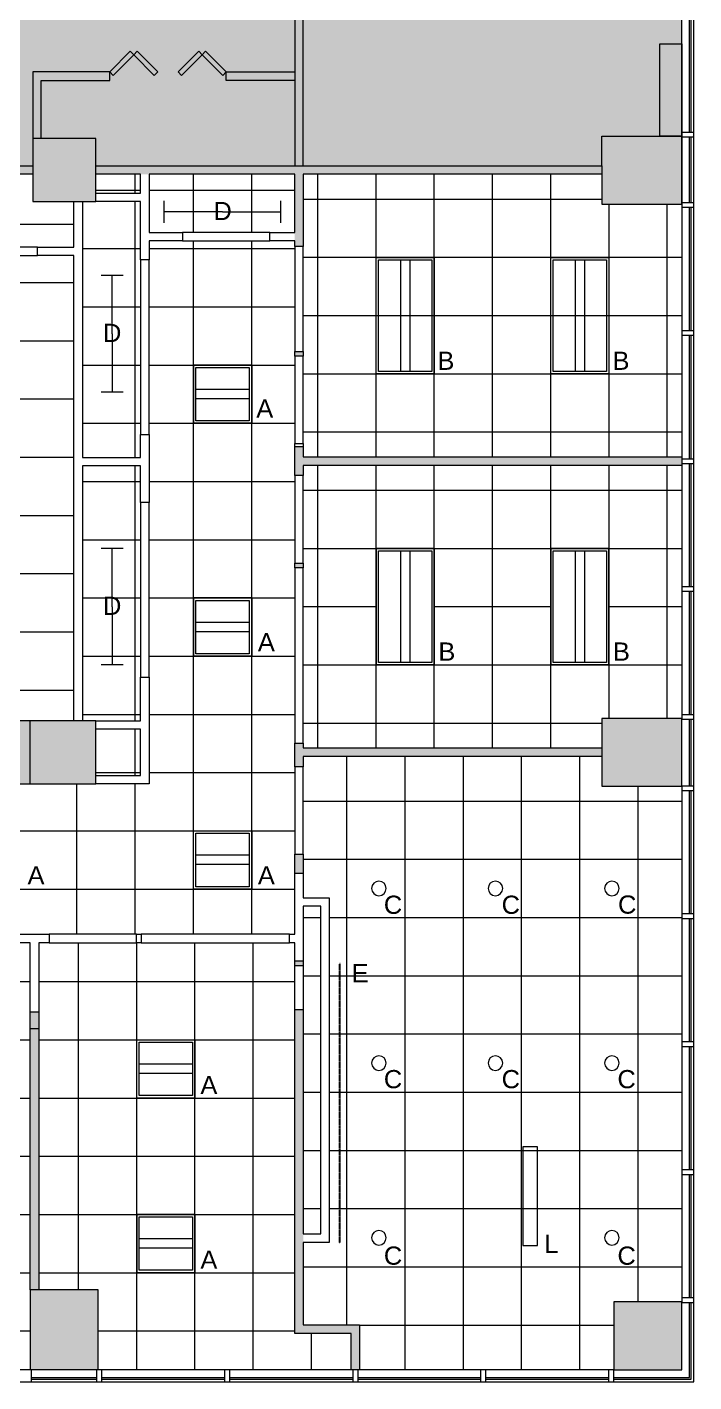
# Model space of a CAD drawing. Header units: inches. Extents: x -1086 to 2773, y -541 to 533.
# Drawn here: x 838 to 1113, y -541 to 17 of the extents above; entities that cross this region are included whole.
import ezdxf

# ---------------------------------------------------------------- set-up
doc = ezdxf.new("R2010")
doc.units = ezdxf.units.IN
doc.header["$MEASUREMENT"] = 0
doc.linetypes.add('Dash', pattern=[0.25, 0.125, -0.125])
for name, color, linetype, lineweight in [('A-CLNG', 13, 'Continuous', 9), ('A-CLNG-PATT', 13, 'Continuous', 9), ('A-DETL-GENF', 92, 'Continuous', 9), ('A-DETL-MBND', 5, 'Continuous', 9), ('A-GLAZ-EXST', 7, 'Continuous', 9), ('A-WALL-PATT', 111, 'Continuous', 13), ('Bb-col', 7, 'Continuous', 9), ('Bb-cor', 7, 'Continuous', 9), ('BB-Wall', 7, 'Continuous', 9), ('CAD background - for revit_dwg _2_', 8, 'Continuous', 9), ('E-LITE-EQPM', 33, 'Continuous', 9), ('E-LITE-EQPM-HDLN', 30, 'Continuous', 9), ('E-LITE-EQPM-IDEN', 33, 'Continuous', 9), ('G-ANNO-TEXT', 231, 'Continuous', 9), ('I-WALL', 2, 'Continuous', 13), ('Mullion', 7, 'Continuous', 9)]:
    doc.layers.add(name, color=color, linetype=linetype, lineweight=lineweight)
doc.styles.add('Arial', font='arial.ttf', dxfattribs={"height": 7.5})

# ---------------------------------------------------------------- blocks, each defined once
blk = doc.blocks.new('CAD background - for revit_dwg _2_-1679633-Reflected Ceiling Plan')
at = {"lineweight": 9}
h = blk.add_hatch(color=256, dxfattribs=at)
h.paths.add_polyline_path([(1945.84, 5), (1953.5, 5), (1953.5, 38), (1925.5, 38), (1925.5, 5), (1929, 5)], flags=0)
h.paths.add_polyline_path([(1709.63, 5), (1713.13, 5), (1713.13, 38), (1685.5, 38), (1685.5, 5), (1709.56, 5)], flags=0)
h.paths.add_polyline_path([(245.5, 5), (273.5, 5), (273.5, 38), (245.5, 38)], flags=0)
h.paths.add_polyline_path([(485.5, 5), (513.5, 5), (513.5, 38), (485.5, 38)], flags=0)
h.paths.add_polyline_path([(1469.75, 5), (1473.25, 5), (1473.25, 38), (1445.5, 38), (1445.5, 5), (1469.56, 5)], flags=0)
h.paths.add_polyline_path([(2166, 5), (2194, 5), (2194, 33), (2166, 33), (2166, 23.5)], flags=0)
h.paths.add_polyline_path([(725.5, 5), (753.5, 5), (753.5, 38), (725.5, 38)], flags=0)
h.paths.add_polyline_path([(1233.5, 5), (1233.5, 38), (1205.5, 38), (1205.5, 5), (1230, 5)], flags=0)
h.paths.add_polyline_path([(965.5, 5), (993.5, 5), (993.5, 38), (965.5, 38), (965.5, 31.17)], flags=0)
h.paths.add_polyline_path([(751.5, 245), (751.5, 250), (755, 250), (755, 275.5), (726.5, 275.5), (726.5, 245)], flags=0)
h.paths.add_polyline_path([(38, 245.5), (38, 273.5), (5, 273.5), (5, 245.5)], flags=0)
h.paths.add_polyline_path([(2161, 245.5), (2194, 245.5), (2194, 273.5), (2161, 273.5), (2161, 257.78)], flags=0)
h.paths.add_polyline_path([(1945.84, 246.5), (1952.5, 246.5), (1952.5, 272.5), (1891.5, 272.5), (1891.5, 246.5), (1920.75, 246.5)], flags=0)
h.paths.add_polyline_path([(1469, 246.5), (1472.5, 246.5), (1472.5, 272.5), (1446.5, 272.5), (1446.5, 246.5), (1448.25, 246.5)], flags=0)
h.paths.add_polyline_path([(1712.5, 246.5), (1712.5, 272.5), (1686.5, 272.5), (1686.5, 246.5), (1704.75, 246.5)], flags=0)
h.paths.add_polyline_path([(1224.75, 246.5), (1232.5, 246.5), (1232.5, 272.25), (1208.75, 272.25), (1208.75, 246.5)], flags=0)
h.paths.add_polyline_path([(486.5, 246.5), (512.5, 246.5), (512.5, 272.5), (486.5, 272.5)], flags=0)
h.paths.add_polyline_path([(1017.56, 250), (1022, 250), (1022, 272.5), (970, 272.5), (970, 250)], flags=0)
h.paths.add_polyline_path([(2194, 485.5), (2194, 513.5), (2161, 513.5), (2161, 485.5)], flags=0)
h.paths.add_polyline_path([(38, 485.5), (38, 513.5), (5, 513.5), (5, 485.5)], flags=0)
h.paths.add_polyline_path([(730, 486.5), (752.5, 486.5), (752.5, 512.5), (726.5, 512.5), (726.5, 486.5)], flags=0)
h.paths.add_polyline_path([(1686.5, 486.5), (1712.5, 486.5), (1712.5, 512.5), (1686.5, 512.5), (1686.5, 495.61)], flags=0)
h.paths.add_polyline_path([(246.5, 486.5), (272.5, 486.5), (272.5, 512.5), (246.5, 512.5)], flags=0)
h.paths.add_polyline_path([(1942.56, 486.5), (1952.5, 486.5), (1952.5, 512.5), (1926.5, 512.5), (1926.5, 486.5)], flags=0)
h.paths.add_polyline_path([(1472.5, 486.5), (1476.77, 486.5), (1476.77, 512.5), (1450.77, 512.5), (1450.77, 486.5), (1457.39, 486.5)], flags=0)
h.paths.add_polyline_path([(486.5, 486.5), (512.5, 486.5), (512.5, 512.5), (486.5, 512.5)], flags=0)
h.paths.add_polyline_path([(38, 725.5), (38, 753.5), (5, 753.5), (5, 725.5)], flags=0)
h.paths.add_polyline_path([(2161, 725.5), (2194, 725.5), (2194, 753.5), (2161, 753.5), (2161, 726.5)], flags=0)
h.paths.add_polyline_path([(752.5, 726.5), (752.5, 752.5), (726.5, 752.5), (726.5, 726.5)], flags=0)
h.paths.add_polyline_path([(1952.5, 726.5), (1952.5, 752.5), (1926.5, 752.5), (1926.5, 726.5)], flags=0)
h.paths.add_polyline_path([(1450.77, 726.5), (1476.77, 726.5), (1476.77, 752.5), (1450.77, 752.5)], flags=0)
h.paths.add_polyline_path([(1686.5, 726.5), (1712.5, 726.5), (1712.5, 752.5), (1686.5, 752.5)], flags=0)
h.paths.add_polyline_path([(272.5, 726.5), (272.5, 752.5), (246.5, 752.5), (246.5, 726.5)], flags=0)
h.paths.add_polyline_path([(512.5, 726.5), (512.5, 752.5), (486.5, 752.5), (486.5, 726.5)], flags=0)
h.paths.add_polyline_path([(2161, 965.5), (2194, 965.5), (2194, 993.5), (2161, 993.5), (2161, 988)], flags=0)
h.paths.add_polyline_path([(5, 965.5), (38, 965.5), (38, 993.5), (5, 993.5)], flags=0)
h.paths.add_polyline_path([(752.5, 966.5), (752.5, 992.5), (728.81, 992.5), (728.81, 966.5)], flags=0)
h.paths.add_polyline_path([(1206.5, 966.5), (1232.5, 966.5), (1232.5, 992.5), (1206.5, 992.5), (1206.5, 977.34)], flags=0)
h.paths.add_polyline_path([(246.5, 966.5), (272.5, 966.5), (272.5, 992.5), (246.5, 992.5)], flags=0)
h.paths.add_polyline_path([(1952.5, 966.5), (1952.5, 992.5), (1926.5, 992.5), (1926.5, 966.5)], flags=0)
h.paths.add_polyline_path([(1686.5, 966.5), (1712.5, 966.5), (1712.5, 992.5), (1686.5, 992.5), (1686.5, 988)], flags=0)
h.paths.add_polyline_path([(1472.5, 966.5), (1472.5, 992.5), (1446.5, 992.5), (1446.5, 966.5), (1450.77, 966.5)], flags=0)
h.paths.add_polyline_path([(992.5, 966.5), (992.5, 992.5), (966.5, 992.5), (966.5, 966.5)], flags=0)
h.paths.add_polyline_path([(512.5, 966.5), (512.5, 992.5), (486.5, 992.5), (486.5, 966.5)], flags=0)
at = {"layer": 'A-GLAZ-EXST'}
for p, q in [((2197.13, 515), (2197.13, 565.75)), ((2197.88, 515), (2197.88, 565.75)), ((2197.13, 486), (2197.13, 513)), ((2197.88, 486), (2197.88, 513)), ((2197.13, 433.25), (2197.13, 484)), ((2197.88, 433.25), (2197.88, 484)), ((2197.13, 380.5), (2197.13, 431.25)), ((2197.88, 380.5), (2197.88, 431.25)), ((2197.13, 327.75), (2197.13, 378.5)), ((2197.88, 327.75), (2197.88, 378.5)), ((2197.13, 275), (2197.13, 325.75)), ((2197.88, 275), (2197.88, 325.75)), ((2197.13, 245.75), (2197.13, 273)), ((2197.88, 245.75), (2197.88, 273)), ((2197.13, 193), (2197.13, 243.75)), ((2197.88, 193), (2197.88, 243.75)), ((2197.13, 140.25), (2197.13, 191)), ((2197.88, 140.25), (2197.88, 191)), ((2197.13, 87.5), (2197.13, 138.25)), ((2197.88, 87.5), (2197.88, 138.25)), ((2197.13, 34.75), (2197.13, 85.5)), ((2197.88, 34.75), (2197.88, 85.5)), ((1926, 1.87), (1953, 1.87)), ((1926, 1.12), (1953, 1.12)), ((1955, 1.87), (2005.75, 1.87)), ((1955, 1.12), (2005.75, 1.12)), ((2007.75, 1.87), (2058.5, 1.87)), ((2007.75, 1.12), (2058.5, 1.12)), ((2060.5, 1.87), (2111.25, 1.87)), ((2060.5, 1.12), (2111.25, 1.12)), ((2113.25, 1.87), (2164, 1.87)), ((2113.25, 1.12), (2164, 1.12))]:
    blk.add_line(p, q, dxfattribs=at)
at = {"layer": 'A-GLAZ-EXST', "flags": 128}
for points in [[(2166, 1.87), (2197.13, 1.87), (2197.13, 32.75)], [(2166, 1.12), (2197.88, 1.12), (2197.88, 32.75)]]:
    blk.add_lwpolyline(points, dxfattribs=at)
at = {"layer": 'Bb-col'}
for p, q in [((2194, 513.5), (2194, 485.5)), ((1925.5, 246.5), (1925.5, 272.5)), ((1952.5, 272.5), (1943.5, 272.5)), ((2194, 245.5), (2194, 273.5)), ((2194, 5), (2194, 33)), ((1953.5, 5), (1925.5, 5)), ((2166, 5), (2194, 5))]:
    blk.add_line(p, q, dxfattribs=at)
at = {"layer": 'Bb-col', "flags": 128}
for points in [[(1952.5, 501.25), (1952.5, 512.5), (1926.5, 512.5), (1926.5, 501.25)], [(2161, 501.25), (2161, 513.5), (2194, 513.5)]]:
    blk.add_lwpolyline(points, dxfattribs=at)
at = {"layer": 'Bb-cor'}
for p, q in [((2194, 485.5), (2194, 1074.22)), ((2194, 245.5), (2194, 273.5)), ((2194, 32.75), (2194, 33)), ((1953.5, 5), (1925.5, 5))]:
    blk.add_line(p, q, dxfattribs=at)
at = {"layer": 'Bb-cor', "flags": 128}
blk.add_lwpolyline([(0, 1074.22), (0, 0), (2199, 0), (2199, 1074.22)], dxfattribs=at)
blk.add_lwpolyline([(2194, 513.5), (2185, 513.5), (2185, 551.5), (2194, 551.5)], close=True, dxfattribs=at)
at = {"layer": 'BB-Wall', "flags": 128}
for points in [[(2038, 501.25), (2038, 575.75), (2034.5, 575.75), (2034.5, 501.25)], [(1930, 512.5), (1930, 536.44), (1958.25, 536.44), (1958.25, 539.94), (1926.5, 539.94), (1926.5, 512.5)], [(2034.5, 536.44), (2006.25, 536.44), (2006.25, 539.94), (2034.5, 539.94)]]:
    blk.add_lwpolyline(points, dxfattribs=at)
for points in [[(1968.15, 547.02), (1969.56, 548.43), (1978.05, 539.94), (1976.63, 538.53), (1968.15, 547.02), (1966.73, 548.43), (1958.25, 539.94), (1959.66, 538.53)], [(1996.35, 547.02), (1994.94, 548.43), (1986.45, 539.94), (1987.87, 538.53), (1996.35, 547.02), (1997.77, 548.43), (2006.25, 539.94), (2004.84, 538.53)]]:
    blk.add_lwpolyline(points, close=True, dxfattribs=at)
at = {"layer": 'Mullion'}
for p, q in [((2199, 515), (2194, 515)), ((2199, 513), (2194, 513)), ((2199, 486), (2194, 486)), ((2199, 484), (2194, 484)), ((2199, 433.25), (2194, 433.25)), ((2199, 431.25), (2194, 431.25)), ((2194, 380.5), (2199, 380.5)), ((2194, 378.5), (2199, 378.5)), ((2199, 327.75), (2194, 327.75)), ((2199, 325.75), (2194, 325.75)), ((2199, 275), (2194, 275)), ((2199, 273), (2194, 273)), ((2194, 245.75), (2199, 245.75)), ((2194, 243.75), (2199, 243.75)), ((2194, 193), (2199, 193)), ((2194, 191), (2199, 191)), ((2194, 140.25), (2199, 140.25)), ((2194, 138.25), (2199, 138.25)), ((2194, 87.5), (2199, 87.5)), ((2194, 85.5), (2199, 85.5)), ((2194, 34.75), (2199, 34.75)), ((2194, 32.75), (2199, 32.75)), ((1926, 0), (1926, 5)), ((1953, 0), (1953, 5)), ((1955, 0), (1955, 5)), ((2005.75, 0), (2005.75, 5)), ((2007.75, 0), (2007.75, 5)), ((2058.5, 5), (2058.5, 0)), ((2060.5, 5), (2060.5, 0)), ((2111.25, 0), (2111.25, 5)), ((2113.25, 0), (2113.25, 5)), ((2164, 0), (2164, 5)), ((2166, 0), (2166, 5))]:
    blk.add_line(p, q, dxfattribs=at)
blk = doc.blocks.new('Rectangular Ceiling Light - Recessed - New 2_x2_ - BASKET-1724026-Reflected Ceiling Plan')
at = {"layer": 'E-LITE-EQPM', "lineweight": 20}
for p, q in [((-12.74, -14.34), (-12.74, 9.66)), ((-12.74, 9.66), (11.26, 9.66)), ((-11.74, -13.34), (-11.74, 8.66)), ((-11.74, 8.66), (10.26, 8.66)), ((10.26, 8.66), (10.26, -13.34)), ((11.26, 9.66), (11.26, -14.34)), ((10.26, -0.42), (-11.74, -0.42)), ((10.26, -4.26), (-11.74, -4.26)), ((11.26, -14.34), (-12.74, -14.34)), ((10.26, -13.34), (-11.74, -13.34))]:
    blk.add_line(p, q, dxfattribs=at)
blk = doc.blocks.new('Rectangular Ceiling Light - Recessed - New 2_x2_ - BASKET-1723450-Reflected Ceiling Plan')
at = {"layer": 'E-LITE-EQPM', "lineweight": 20}
for p, q in [((-12.74, -14.34), (-12.74, 9.66)), ((-12.74, 9.66), (11.26, 9.66)), ((-11.74, -13.34), (-11.74, 8.66)), ((-11.74, 8.66), (10.26, 8.66)), ((10.26, 8.66), (10.26, -13.34)), ((11.26, 9.66), (11.26, -14.34)), ((10.26, -0.42), (-11.74, -0.42)), ((10.26, -4.26), (-11.74, -4.26)), ((11.26, -14.34), (-12.74, -14.34)), ((10.26, -13.34), (-11.74, -13.34))]:
    blk.add_line(p, q, dxfattribs=at)
blk = doc.blocks.new('Rectangular Ceiling Light - Recessed - New 2_x4_ - BASKET-1724141-Reflected Ceiling Plan')
at = {"layer": 'E-LITE-EQPM', "lineweight": 20}
for p, q in [((-24.74, -14.34), (-24.74, 9.66)), ((-24.74, 9.66), (23.26, 9.66)), ((-23.74, -13.34), (-23.74, 8.66)), ((-23.74, 8.66), (22.26, 8.66)), ((22.26, 8.66), (22.26, -13.34)), ((23.26, 9.66), (23.26, -14.34)), ((22.26, -0.42), (-23.74, -0.42)), ((22.26, -4.26), (-23.74, -4.26)), ((23.26, -14.34), (-24.74, -14.34)), ((22.26, -13.34), (-23.74, -13.34))]:
    blk.add_line(p, q, dxfattribs=at)
blk = doc.blocks.new('Rectangular Ceiling Light - Recessed - New 2_x4_ - BASKET-1724521-Reflected Ceiling Plan')
at = {"layer": 'E-LITE-EQPM', "lineweight": 20}
for p, q in [((-24.74, -14.34), (-24.74, 9.66)), ((-24.74, 9.66), (23.26, 9.66)), ((-23.74, -13.34), (-23.74, 8.66)), ((-23.74, 8.66), (22.26, 8.66)), ((22.26, 8.66), (22.26, -13.34)), ((23.26, 9.66), (23.26, -14.34)), ((22.26, -0.42), (-23.74, -0.42)), ((22.26, -4.26), (-23.74, -4.26)), ((23.26, -14.34), (-24.74, -14.34)), ((22.26, -13.34), (-23.74, -13.34))]:
    blk.add_line(p, q, dxfattribs=at)
blk = doc.blocks.new('Strip Light - 4_-1278936-Reflected Ceiling Plan')
at = {"layer": 'E-LITE-EQPM', "lineweight": 20}
for p, q in [((-24, -4.5), (-24, 4.5)), ((0, 0), (-24, 0)), ((0, 0), (24, 0)), ((24, -4.5), (24, 4.5))]:
    blk.add_line(p, q, dxfattribs=at)
blk = doc.blocks.new('LED Flexible Strip - New-1795385-Reflected Ceiling Plan')
at = {"layer": 'E-LITE-EQPM-HDLN', "linetype": 'Dash', "lineweight": 20}
for p, q in [((-24, 0), (-24, -0.25)), ((-24, 0), (90.96875, 0)), ((-24, -0.25), (90.96875, -0.25)), ((90.96875, -0.25), (90.96875, 0))]:
    blk.add_line(p, q, dxfattribs=at)
blk = doc.blocks.new('Can Downlight - Recessed - New 6_-1683702-Reflected Ceiling Plan')
at = {"layer": 'E-LITE-EQPM', "lineweight": 20}
for start, end in [(0, 180), (180, 0)]:
    blk.add_arc((0, 0), 3, start, end, dxfattribs=at)

msp = doc.modelspace()

# ---------------------------------------------------------------- hatches: boundary and pattern name
at = {"layer": 'A-CLNG-PATT', "lineweight": 13}
h = msp.add_hatch(dxfattribs=at)
h.set_pattern_fill('FP_22', color=256, style=0, pattern_type=2)
h.set_pattern_definition([(0, (306.29, -193.888), (0, -24), []), (270, (306.29, -193.888), (-24, -1e-15), [])])
h.paths.add_polyline_path([(-120.96, -356.51), (948.04, -356.51), (948.04, -70.76), (888.04, -70.76), (888.04, -294.51), (471.04, -294.51), (471.04, -51.26), (401.04, -51.26), (401.04, -64.33), (368.06, -64.33), (368.06, -115.89), (386.04, -115.89), (386.04, -294.51), (284.91, -294.51), (284.91, -203.51), (146.04, -203.51), (146.04, -263.51), (223.16, -263.51), (223.16, -294.51), (-331.46, -294.51), (-331.46, -356.51), (-123.2, -356.51)], flags=0)
h.paths.add_polyline_path([(18.29, -337.89), (18.29, -313.89), (42.29, -313.89), (42.29, -337.89)], flags=0)
h.paths.add_polyline_path([(-149.71, -337.89), (-173.71, -337.89), (-173.71, -313.89), (-149.71, -313.89)], flags=0)
h.paths.add_polyline_path([(-269.71, -337.89), (-269.71, -313.89), (-245.71, -313.89), (-245.71, -337.89)], flags=0)
h.paths.add_polyline_path([(714.29, -337.89), (714.29, -313.89), (738.29, -313.89), (738.29, -337.89), (717.21, -337.89)], flags=0)
h.paths.add_polyline_path([(642.29, -337.89), (618.29, -337.89), (618.29, -313.89), (642.29, -313.89), (642.29, -332.15)], flags=0)
h.paths.add_polyline_path([(-77.71, -337.89), (-77.71, -313.89), (-53.71, -313.89), (-53.71, -337.89)], flags=0)
h.paths.add_polyline_path([(114.29, -337.89), (114.29, -313.89), (138.29, -313.89), (138.29, -337.89)], flags=0)
h.paths.add_polyline_path([(450.29, -337.89), (426.29, -337.89), (426.29, -313.89), (450.29, -313.89), (450.29, -334.74)], flags=0)
h.paths.add_polyline_path([(522.29, -337.89), (522.29, -313.89), (546.29, -313.89), (546.29, -337.89)], flags=0)
h.paths.add_polyline_path([(234.29, -337.89), (234.29, -313.89), (258.29, -313.89), (258.29, -337.89)], flags=0)
h.paths.add_polyline_path([(330.29, -337.89), (330.29, -313.89), (354.29, -313.89), (354.29, -337.89)], flags=0)
h.paths.add_polyline_path([(810.29, -337.89), (810.29, -313.89), (834.29, -313.89), (834.29, -337.89)], flags=0)
h.paths.add_polyline_path([(219.62, -291.01), (219.66, -291.01), (219.66, -267.01), (149.54, -267.01), (149.54, -291.01), (219.04, -291.01)], flags=0)
h.paths.add_polyline_path([(866.04, -291.01), (884.54, -291.01), (884.54, -272.01), (866.04, -272.01)], flags=0)
h.paths.add_polyline_path([(866.04, -268.51), (884.54, -268.48), (884.54, -163.48), (860.54, -163.48), (860.54, -268.48), (866.04, -268.48)], flags=0)
h.paths.add_polyline_path([(432.87, -265.89), (426.29, -265.89), (426.29, -241.89), (450.29, -241.89), (450.29, -265.89)], flags=0)
h.paths.add_polyline_path([(930.29, -241.89), (906.29, -241.89), (906.29, -217.89), (930.29, -217.89)], flags=0)
h.paths.add_polyline_path([(258.29, -241.89), (234.29, -241.89), (234.29, -217.89), (258.29, -217.89)], flags=0)
h.paths.add_polyline_path([(186.29, -241.89), (162.29, -241.89), (162.29, -217.89), (186.29, -217.89)], flags=0)
h.paths.add_polyline_path([(432.87, -193.89), (426.29, -193.89), (426.29, -169.89), (450.29, -169.89), (450.29, -193.89)], flags=0)
h.paths.add_polyline_path([(866.04, -159.98), (884.54, -159.98), (884.54, -54.51), (860.54, -54.51), (860.54, -159.98)], flags=0)
h.paths.add_polyline_path([(930.29, -145.89), (906.29, -145.89), (906.29, -121.89), (930.29, -121.89)], flags=0)
h.paths.add_polyline_path([(432.87, -121.89), (426.29, -121.89), (426.29, -97.89), (450.29, -97.89), (450.29, -121.89), (435.44, -121.89)], flags=0)
h.paths.add_polyline_path([(935.3, -67.26), (948.04, -67.26), (948.04, -43.26), (888.04, -43.26), (888.04, -67.26), (930.46, -67.26)], flags=0)
h.paths.add_polyline_path([(369.09, -60.83), (397.54, -60.83), (397.54, -54.51), (368.06, -54.51), (368.06, -60.83)], flags=0)
h.paths.add_polyline_path([(866.04, -51.01), (884.54, -51.01), (884.54, -43.26), (866.04, -43.26)], flags=0)
h = msp.add_hatch(dxfattribs=at)
h.set_pattern_fill('FP_20', color=256, style=0, pattern_type=2)
h.set_pattern_definition([(90, (689.18, -159.888), (24, -1e-15), []), (0, (689.18, -159.888), (0, -24), [])])
h.paths.add_polyline_path([(642.29, -291.01), (805.04, -291.01), (805.04, -268.51), (857.04, -268.48), (857.04, -76.76), (524.54, -76.76), (524.54, -291.01), (600.04, -291.01), (600.04, -268.51), (626.04, -268.51), (626.04, -291.01), (627.49, -291.01)], flags=0)
h.paths.add_polyline_path([(857.04, -73.26), (857.04, -54.51), (840.04, -54.51), (840.04, -43.26), (626.04, -43.26), (626.04, -73.26), (856.89, -73.26)], flags=0)
h.paths.add_polyline_path([(622.54, -73.26), (622.54, -54.51), (603.54, -54.51), (603.54, -73.26)], flags=0)
h.paths.add_polyline_path([(581.29, -73.26), (600.04, -73.26), (600.04, -43.26), (528.04, -43.26), (528.04, -73.26), (575.04, -73.26)], flags=0)
h = msp.add_hatch(dxfattribs=at)
h.set_pattern_fill('FP_18', color=256, style=0, pattern_type=2)
h.set_pattern_definition([(0, (1029.54, -101.497), (0, -24), []), (270, (1029.54, -101.497), (-24, -1e-15), [])])
h.paths.add_polyline_path([(1107.54, -159.73), (1107.54, -55.51), (1074.54, -55.51), (1074.54, -43.26), (951.54, -43.26), (951.54, -159.73), (1074.54, -159.73)], flags=0)
h = msp.add_hatch(dxfattribs=at)
h.set_pattern_fill('FP_17', color=256, style=0, pattern_type=2)
h.set_pattern_definition([(0, (1029.54, -221.482), (0, -24), []), (270, (1029.54, -221.482), (-24, -1e-15), [])])
h.paths.add_polyline_path([(1001.55, -279.73), (1074.54, -279.73), (1074.54, -267.51), (1107.54, -267.51), (1107.54, -163.23), (951.54, -163.23), (951.54, -279.73), (974.79, -279.73)], flags=0)
h.paths.add_polyline_path([(1077.54, -245.48), (1053.54, -245.48), (1053.54, -197.48), (1077.54, -197.48)], flags=0)
h.paths.add_polyline_path([(1005.54, -245.48), (981.54, -245.48), (981.54, -197.48), (1005.54, -197.48)], flags=0)
h = msp.add_hatch(dxfattribs=at)
h.set_pattern_fill('FP_16', color=256, style=0, pattern_type=2)
h.set_pattern_definition([(90, (1017.54, -421.622), (24, -1e-15), []), (0, (1017.54, -421.622), (0, -24), [])])
h.paths.add_polyline_path([(974.79, -536.01), (1079.54, -536.01), (1079.54, -508.01), (1107.54, -508.01), (1107.54, -295.51), (1074.54, -295.51), (1074.54, -283.23), (951.54, -283.23), (951.54, -341.48), (962.29, -341.48), (962.29, -483.51), (951.54, -483.51), (951.54, -517.51), (974.79, -517.51), (974.79, -521.01)], flags=0)
h.paths.add_polyline_path([(958.79, -480.01), (958.79, -344.98), (951.54, -344.98), (951.54, -480.01)], flags=0)
h = msp.add_hatch(dxfattribs=at)
h.set_pattern_fill('FP_8', color=256, style=0, pattern_type=2)
h.set_pattern_definition([(90, (798.915, -448.013), (24, -1e-15), []), (0, (798.915, -448.013), (0, -24), [])])
h.paths.add_polyline_path([(774.91, -536.01), (839.04, -536.01), (839.04, -360.01), (734.79, -360.01), (734.79, -536.01)], flags=0)
h.paths.add_polyline_path([(783.51, -496.01), (774.91, -496.01), (774.91, -472.01), (798.91, -472.01), (798.91, -496.01), (790.32, -496.01)], flags=0)
h = msp.add_hatch(dxfattribs=at)
h.set_pattern_fill('FP_15', color=256, style=0, pattern_type=2)
h.set_pattern_definition([(90, (906.915, -448.013), (24, -1e-15), []), (0, (906.915, -448.013), (0, -24), [])])
h.paths.add_polyline_path([(933.04, -536.01), (971.29, -536.01), (971.29, -521.01), (948.04, -521.01), (948.04, -360.01), (842.54, -360.01), (842.54, -503.01), (867.04, -503.01), (867.04, -536.01), (906.91, -536.01)], flags=0)
h.paths.add_polyline_path([(882.91, -496.01), (882.91, -472.01), (906.91, -472.01), (906.91, -496.01), (891.57, -496.01)], flags=0)
at = {"layer": 'A-DETL-GENF'}
h = msp.add_hatch(color=9, dxfattribs=at)
h.paths.add_polyline_path([(-812.96, -536.01), (-600.96, -536.01), (-600.96, -503.01), (-572.96, -503.01), (-572.96, -536.01), (-468.71, -536.01), (-468.71, -231.26), (-359.96, -231.26), (-359.96, -28.51), (-333.96, -28.51), (-333.96, -51.01), (-295.15, -51.01), (-295.15, -7.01), (-291.15, -7.01), (-291.15, 64.99), (-295.15, 64.99), (-295.15, 211.8), (-291.15, 211.8), (-291.15, 247.8), (-295.15, 247.8), (-295.15, 349.8), (-291.15, 349.8), (-291.15, 354.11), (-541.65, 354.11), (-541.65, 415.99), (-417.65, 415.99), (-417.65, 449.99), (-357.65, 449.99), (-357.65, 451.49), (-333.96, 451.49), (-333.96, 425.49), (-357.65, 425.49), (-357.65, 415.99), (-291.15, 415.99), (-291.15, 455.99), (-205.15, 455.99), (-205.15, 415.99), (299.31, 415.99), (299.31, 425.49), (360.04, 425.49), (360.04, 451.49), (386.04, 451.49), (386.04, 425.49), (389.31, 425.49), (389.31, 446.99), (449.31, 446.99), (449.31, 320.99), (364.31, 320.99), (364.31, 211.49), (390.31, 211.49), (390.31, 185.49), (364.31, 185.49), (364.31, 39.49), (396.54, 39.49), (396.54, -39.76), (600.04, -39.76), (600.04, -28.51), (626.04, -28.51), (626.04, -39.76), (840.04, -39.76), (840.04, -28.51), (866.04, -28.51), (866.04, -39.76), (1074.54, -39.76), (1074.54, -27.51), (1107.54, -27.51), (1107.54, 184.49), (1074.54, 184.49), (1074.54, 212.49), (1107.54, 212.49), (1107.54, 424.49), (1074.54, 424.49), (1074.54, 452.49), (1107.54, 452.49), (1107.54, 533.21), (-1081.46, 533.21), (-1081.46, 452.49), (-1048.46, 452.49), (-1048.46, 424.49), (-1081.46, 424.49), (-1081.46, 212.49), (-1048.46, 212.49), (-1048.46, 184.49), (-1081.46, 184.49), (-1081.46, -27.51), (-1048.46, -27.51), (-1048.46, -55.51), (-1081.46, -55.51), (-1081.46, -267.51), (-1048.46, -267.51), (-1048.46, -295.51), (-1081.46, -295.51), (-1081.46, -536.01), (-840.96, -536.01), (-840.96, -503.01), (-812.96, -503.01)], flags=0)
h.paths.add_polyline_path([(-573.96, -294.51), (-599.96, -294.51), (-599.96, -268.51), (-573.96, -268.51), (-573.96, -283.61)], flags=0)
h.paths.add_polyline_path([(-813.96, -54.51), (-839.96, -54.51), (-839.96, -28.51), (-813.96, -28.51)], flags=0)
h.paths.add_polyline_path([(-573.96, -54.51), (-599.96, -54.51), (-599.96, -28.51), (-573.96, -28.51)], flags=0)
h.paths.add_polyline_path([(288.41, -53.89), (291.81, -53.89), (291.81, 354.11), (185.88, 354.11), (185.88, 343.11), (250.94, 343.11), (250.94, 302.05), (124.88, 302.05), (124.88, 354.11), (-191.12, 354.11), (-191.12, -53.89), (112.88, -53.89), (112.88, -41.89), (85.12, -41.89), (85.12, 8.11), (224.88, 8.11), (224.88, -49.89), (193.88, -49.89), (193.88, -41.89), (166.88, -41.89), (166.88, -53.89), (283.54, -53.89)], flags=0)
h.paths.add_polyline_path([(-359.96, 185.49), (-359.96, 211.49), (-333.96, 211.49), (-333.96, 185.49)], flags=0)
h.paths.add_polyline_path([(626.04, 185.49), (600.04, 185.49), (600.04, 211.49), (626.04, 211.49)], flags=0)
h.paths.add_polyline_path([(-839.96, 185.49), (-839.96, 211.49), (-813.96, 211.49), (-813.96, 185.49)], flags=0)
h.paths.add_polyline_path([(866.04, 185.49), (840.04, 185.49), (840.04, 211.49), (866.04, 211.49)], flags=0)
h.paths.add_polyline_path([(-573.96, 185.49), (-599.96, 185.49), (-599.96, 211.49), (-573.96, 211.49)], flags=0)
h.paths.add_polyline_path([(866.04, 425.49), (840.04, 425.49), (840.04, 451.49), (866.04, 451.49), (866.04, 446.99)], flags=0)
h.paths.add_polyline_path([(626.04, 425.49), (600.04, 425.49), (600.04, 451.49), (626.04, 451.49), (626.04, 446.99)], flags=0)
h.paths.add_polyline_path([(-93.96, 425.49), (-119.96, 425.49), (-119.96, 451.49), (-93.96, 451.49), (-93.96, 446.99)], flags=0)
h.paths.add_polyline_path([(146.04, 425.49), (120.04, 425.49), (120.04, 451.49), (146.04, 451.49), (146.04, 434.75)], flags=0)
h.paths.add_polyline_path([(-839.96, 425.49), (-839.96, 451.49), (-813.96, 451.49), (-813.96, 425.49)], flags=0)
h.paths.add_polyline_path([(-599.96, 425.49), (-599.96, 451.49), (-573.96, 451.49), (-573.96, 425.49)], flags=0)
at = {"layer": 'A-WALL-PATT'}
for points in [[(840.04, -43.26), (840.04, -39.76), (626.04, -39.76), (626.04, -43.26), (839.15, -43.26)], [(866.04, -43.26), (1074.54, -43.26), (1074.54, -39.76), (866.04, -39.76)], [(1107.54, -163.23), (1107.54, -159.73), (951.54, -159.73), (951.54, -163.23), (1074.54, -163.23)], [(951.54, -283.23), (1074.54, -283.23), (1074.54, -279.73), (951.54, -279.73)], [(842.54, -503.01), (842.54, -388.51), (839.04, -388.51), (839.04, -503.01)], [(951.54, -521.01), (974.79, -521.01), (974.79, -517.51), (951.54, -517.51), (951.54, -520.36)], [(971.29, -536.01), (974.79, -536.01), (974.79, -521.01), (971.29, -521.01)]]:
    msp.add_hatch(color=8, dxfattribs=at).paths.add_polyline_path(points, flags=0)
h = msp.add_hatch(color=8, dxfattribs=at)
h.paths.add_polyline_path([(948.04, -521.01), (951.54, -521.01), (951.54, -387.48), (948.04, -387.48), (948.04, -503.01)], flags=0)
h.paths.add_polyline_path([(948.04, -369.48), (951.54, -369.48), (951.54, -367.48), (948.04, -367.48)], flags=0)
h.paths.add_polyline_path([(951.54, -331.48), (951.54, -323.48), (948.04, -323.48), (948.04, -331.48)], flags=0)
h.paths.add_polyline_path([(948.04, -287.48), (951.54, -287.48), (951.54, -277.77), (948.04, -277.77), (948.04, -283.23)], flags=0)
h.paths.add_polyline_path([(948.04, -205.51), (951.54, -205.51), (951.54, -203.51), (948.04, -203.51)], flags=0)
h.paths.add_polyline_path([(948.04, -167.48), (951.54, -167.48), (951.54, -155.51), (948.04, -155.51), (948.04, -163.23)], flags=0)
h.paths.add_polyline_path([(951.54, -118.26), (951.54, -116.26), (948.04, -116.26), (948.04, -118.26)], flags=0)
h.paths.add_polyline_path([(948.04, -72.98), (951.54, -72.98), (951.54, -43.26), (948.04, -43.26), (948.04, -70.76)], flags=0)

# ---------------------------------------------------------------- linework, layer by layer
at = {"layer": 'A-CLNG', "lineweight": 13}
for p, q in [((840.04, -43.26), (840.04, -54.51)), ((866.04, -51.01), (866.04, -43.26)), ((1074.54, -43.26), (1074.54, -55.51)), ((840.04, -54.51), (857.04, -54.51)), ((860.54, -54.51), (866.04, -54.51)), ((1074.54, -55.51), (1107.54, -55.51)), ((1107.54, -55.51), (1107.54, -159.73)), ((930.29, -121.89), (906.29, -121.89)), ((906.29, -121.89), (906.29, -145.89)), ((930.29, -145.89), (930.29, -121.89)), ((906.29, -145.89), (930.29, -145.89)), ((1107.54, -163.23), (1107.54, -267.51)), ((981.54, -197.48), (981.54, -245.48)), ((1005.54, -197.48), (981.54, -197.48)), ((1005.54, -245.48), (1005.54, -197.48)), ((1053.54, -197.48), (1053.54, -245.48)), ((1077.54, -197.48), (1053.54, -197.48)), ((1077.54, -245.48), (1077.54, -197.48)), ((930.29, -217.89), (906.29, -217.89)), ((906.29, -217.89), (906.29, -241.89)), ((930.29, -241.89), (930.29, -217.89)), ((906.29, -241.89), (930.29, -241.89)), ((981.54, -245.48), (1005.54, -245.48)), ((1053.54, -245.48), (1077.54, -245.48)), ((1107.54, -267.51), (1074.54, -267.51)), ((1074.54, -267.51), (1074.54, -279.73)), ((857.04, -268.51), (805.04, -268.51)), ((866.04, -268.48), (860.54, -268.48)), ((866.04, -291.01), (866.04, -272.01)), ((1074.54, -283.23), (1074.54, -295.51)), ((805.04, -294.51), (866.04, -294.51)), ((1074.54, -295.51), (1107.54, -295.51)), ((1107.54, -295.51), (1107.54, -508.01)), ((906.91, -472.01), (882.91, -472.01)), ((882.91, -472.01), (882.91, -496.01)), ((906.91, -496.01), (906.91, -472.01)), ((882.91, -496.01), (906.91, -496.01)), ((839.04, -503.01), (839.04, -536.01)), ((867.04, -503.01), (842.54, -503.01)), ((867.04, -536.01), (867.04, -503.01)), ((1107.54, -508.01), (1079.54, -508.01)), ((1079.54, -508.01), (1079.54, -536.01)), ((839.04, -536.01), (734.79, -536.01)), ((971.29, -536.01), (867.04, -536.01)), ((1079.54, -536.01), (974.79, -536.01))]:
    msp.add_line(p, q, dxfattribs=at)
at = {"layer": 'A-DETL-MBND'}
for p, q in [((1048.08, -444.09), (1042.08, -444.09)), ((1042.08, -444.09), (1042.08, -484.84)), ((1048.08, -484.84), (1048.08, -444.09)), ((1042.08, -484.84), (1048.08, -484.84))]:
    msp.add_line(p, q, dxfattribs=at)
at = {"layer": 'I-WALL', "color": 250, "lineweight": 20}
for p, q in [((626.04, -39.76), (840.04, -39.76)), ((840.04, -43.26), (626.04, -43.26)), ((840.04, -39.76), (840.04, -43.26)), ((866.04, -43.26), (866.04, -39.76)), ((866.04, -39.76), (1074.54, -39.76)), ((884.54, -43.26), (866.04, -43.26)), ((884.54, -51.01), (884.54, -43.26)), ((948.04, -43.26), (888.04, -43.26)), ((888.04, -43.26), (888.04, -67.26)), ((948.04, -67.26), (948.04, -43.26)), ((1074.54, -43.26), (951.54, -43.26)), ((951.54, -43.26), (951.54, -72.98)), ((1074.54, -39.76), (1074.54, -43.26)), ((857.04, -73.26), (857.04, -54.51)), ((857.04, -54.51), (860.54, -54.51)), ((860.54, -54.51), (860.54, -159.98)), ((866.04, -54.51), (866.04, -51.01)), ((866.04, -51.01), (884.54, -51.01)), ((884.54, -54.51), (866.04, -54.51)), ((884.54, -78.58), (884.54, -54.51)), ((888.04, -67.26), (901.79, -67.26)), ((888.04, -70.76), (888.04, -78.58)), ((901.79, -70.76), (888.04, -70.76)), ((901.79, -67.26), (901.79, -70.76)), ((937.79, -70.76), (937.79, -67.26)), ((937.79, -67.26), (948.04, -67.26)), ((948.04, -70.76), (937.79, -70.76)), ((948.04, -72.98), (948.04, -70.76)), ((842.04, -76.76), (842.04, -73.26)), ((842.04, -73.26), (857.04, -73.26)), ((857.04, -76.76), (842.04, -76.76)), ((857.04, -268.48), (857.04, -76.76)), ((951.54, -72.98), (948.04, -72.98)), ((888.04, -78.58), (884.54, -78.58)), ((948.04, -118.26), (948.04, -116.26)), ((948.04, -116.26), (951.54, -116.26)), ((951.54, -116.26), (951.54, -118.26)), ((951.54, -118.26), (948.04, -118.26)), ((884.54, -159.98), (884.54, -150.58)), ((884.54, -150.58), (888.04, -150.58)), ((888.04, -150.58), (888.04, -178.58)), ((948.04, -167.48), (948.04, -154.26)), ((948.04, -154.26), (951.54, -154.26)), ((951.54, -154.26), (951.54, -159.73)), ((860.54, -159.98), (884.54, -159.98)), ((951.54, -159.73), (1107.54, -159.73)), ((1107.54, -159.73), (1107.54, -163.23)), ((860.54, -163.48), (860.54, -268.48)), ((884.54, -163.48), (860.54, -163.48)), ((884.54, -178.58), (884.54, -163.48)), ((951.54, -163.23), (951.54, -167.48)), ((1107.54, -163.23), (951.54, -163.23)), ((888.04, -178.58), (884.54, -178.58)), ((948.04, -205.51), (948.04, -203.51)), ((948.04, -203.51), (951.54, -203.51)), ((951.54, -205.51), (948.04, -205.51)), ((951.54, -203.51), (951.54, -205.51)), ((884.54, -268.51), (884.54, -250.58)), ((884.54, -250.58), (888.04, -250.58)), ((888.04, -250.58), (888.04, -294.51)), ((860.54, -268.48), (857.04, -268.48)), ((866.04, -272.01), (866.04, -268.51)), ((866.04, -268.51), (884.54, -268.51)), ((884.54, -272.01), (866.04, -272.01)), ((884.54, -291.01), (884.54, -272.01)), ((948.04, -287.48), (948.04, -277.77)), ((948.04, -277.77), (951.54, -277.77)), ((951.54, -277.77), (951.54, -279.73)), ((951.54, -279.73), (1074.54, -279.73)), ((951.54, -283.23), (951.54, -287.48)), ((1074.54, -283.23), (951.54, -283.23)), ((1074.54, -279.73), (1074.54, -283.23)), ((951.54, -287.48), (948.04, -287.48)), ((866.04, -294.51), (866.04, -291.01)), ((866.04, -291.01), (884.54, -291.01)), ((888.04, -294.51), (866.04, -294.51)), ((948.04, -323.48), (951.54, -323.48)), ((948.04, -356.51), (948.04, -323.48)), ((951.54, -323.48), (951.54, -341.48)), ((951.54, -341.48), (962.29, -341.48)), ((951.54, -344.98), (951.54, -480.01)), ((958.79, -344.98), (951.54, -344.98)), ((958.79, -480.01), (958.79, -344.98)), ((962.29, -341.48), (962.29, -483.51)), ((834.79, -356.51), (846.79, -356.51)), ((846.79, -356.51), (846.79, -360.01)), ((882.79, -360.01), (882.79, -356.51)), ((882.79, -356.51), (884.79, -356.51)), ((884.79, -356.51), (884.79, -360.01)), ((945.88, -360.01), (945.88, -356.51)), ((945.88, -356.51), (948.04, -356.51)), ((839.04, -360.01), (834.79, -360.01)), ((839.04, -503.01), (839.04, -360.01)), ((846.79, -360.01), (842.54, -360.01)), ((842.54, -360.01), (842.54, -503.01)), ((884.79, -360.01), (882.79, -360.01)), ((948.04, -360.01), (945.88, -360.01)), ((948.04, -521.01), (948.04, -360.01)), ((839.04, -388.51), (842.54, -388.51)), ((842.54, -395.51), (839.04, -395.51)), ((951.54, -480.01), (958.79, -480.01)), ((951.54, -483.51), (951.54, -517.51)), ((962.29, -483.51), (951.54, -483.51)), ((842.54, -503.01), (839.04, -503.01)), ((951.54, -517.51), (974.79, -517.51)), ((974.79, -517.51), (974.79, -536.01)), ((971.29, -521.01), (948.04, -521.01)), ((971.29, -536.01), (971.29, -521.01)), ((974.79, -536.01), (971.29, -536.01))]:
    msp.add_line(p, q, dxfattribs=at)
at = {"layer": 'I-WALL'}
for p, q in [((937.79, -67.26), (901.79, -67.26)), ((901.79, -70.76), (937.79, -70.76)), ((842.04, -73.26), (626.04, -73.26)), ((626.04, -76.76), (842.04, -76.76)), ((948.04, -72.98), (948.04, -116.26)), ((951.54, -116.26), (951.54, -72.98)), ((884.54, -78.58), (884.54, -150.58)), ((888.04, -150.58), (888.04, -78.58)), ((948.04, -118.26), (948.04, -154.26)), ((951.54, -154.26), (951.54, -118.26)), ((948.04, -155.51), (951.54, -155.51)), ((951.54, -167.48), (948.04, -167.48)), ((948.04, -167.51), (948.04, -203.51)), ((951.54, -203.51), (951.54, -167.51)), ((884.54, -178.58), (884.54, -250.58)), ((888.04, -250.58), (888.04, -178.58)), ((948.04, -205.51), (948.04, -277.77)), ((951.54, -277.77), (951.54, -205.51)), ((948.04, -287.48), (948.04, -323.48)), ((951.54, -323.48), (951.54, -287.48)), ((951.54, -331.48), (948.04, -331.48)), ((882.79, -356.51), (846.79, -356.51)), ((945.88, -356.51), (884.79, -356.51)), ((846.79, -360.01), (882.79, -360.01)), ((884.79, -360.01), (945.88, -360.01)), ((948.04, -367.48), (951.54, -367.48)), ((951.54, -369.48), (948.04, -369.48)), ((948.04, -387.48), (951.54, -387.48))]:
    msp.add_line(p, q, dxfattribs=at)

# ---------------------------------------------------------------- block references
at = {"layer": 'CAD background - for revit_dwg _2_', "color": 7}
msp.add_blockref('CAD background - for revit_dwg _2_-1679633-Reflected Ceiling Plan', (-1086.46, -541.01), dxfattribs=at)
at = {"layer": 'E-LITE-EQPM', "lineweight": 20}
for name, p in [('Strip Light - 4_-1278936-Reflected Ceiling Plan', (918.29, -58.76)), ('Rectangular Ceiling Light - Recessed - New 2_x2_ - BASKET-1723450-Reflected Ceiling Plan', (919.03, -131.55)), ('Rectangular Ceiling Light - Recessed - New 2_x2_ - BASKET-1723450-Reflected Ceiling Plan', (919.03, -227.55)), ('Rectangular Ceiling Light - Recessed - New 2_x2_ - BASKET-1724026-Reflected Ceiling Plan', (919.03, -323.55)), ('Can Downlight - Recessed - New 6_-1683702-Reflected Ceiling Plan', (982.73, -337.62)), ('Can Downlight - Recessed - New 6_-1683702-Reflected Ceiling Plan', (1030.73, -337.62)), ('Can Downlight - Recessed - New 6_-1683702-Reflected Ceiling Plan', (1078.73, -337.62)), ('Rectangular Ceiling Light - Recessed - New 2_x2_ - BASKET-1724026-Reflected Ceiling Plan', (895.65, -409.67)), ('Can Downlight - Recessed - New 6_-1683702-Reflected Ceiling Plan', (982.73, -409.62)), ('Can Downlight - Recessed - New 6_-1683702-Reflected Ceiling Plan', (1030.73, -409.62)), ('Can Downlight - Recessed - New 6_-1683702-Reflected Ceiling Plan', (1078.73, -409.62)), ('Rectangular Ceiling Light - Recessed - New 2_x2_ - BASKET-1723450-Reflected Ceiling Plan', (895.65, -481.67)), ('Can Downlight - Recessed - New 6_-1683702-Reflected Ceiling Plan', (982.73, -481.62)), ('Can Downlight - Recessed - New 6_-1683702-Reflected Ceiling Plan', (1078.73, -481.62))]:
    msp.add_blockref(name, p, dxfattribs=at)
for name, p, rotation in [('Rectangular Ceiling Light - Recessed - New 2_x4_ - BASKET-1724521-Reflected Ceiling Plan', (991.2, -100.76), 89.99999999999862), ('Rectangular Ceiling Light - Recessed - New 2_x4_ - BASKET-1724521-Reflected Ceiling Plan', (1063.2, -100.76), 89.99999999999862), ('Strip Light - 4_-1278936-Reflected Ceiling Plan', (872.79, -109.01), 89.9999999999999), ('Strip Light - 4_-1278936-Reflected Ceiling Plan', (872.79, -221.48), 89.9999999999999), ('Rectangular Ceiling Light - Recessed - New 2_x4_ - BASKET-1724141-Reflected Ceiling Plan', (991.2, -220.75), 89.99999999999862), ('Rectangular Ceiling Light - Recessed - New 2_x4_ - BASKET-1724141-Reflected Ceiling Plan', (1063.2, -220.75), 89.99999999999862), ('LED Flexible Strip - New-1795385-Reflected Ceiling Plan', (966.54, -459.51), 89.99999999999984)]:
    msp.add_blockref(name, p, dxfattribs=dict(at, rotation=rotation))

# ---------------------------------------------------------------- texts
at = {"layer": 'E-LITE-EQPM-IDEN', "char_height": 7.5, "attachment_point": 2, "line_spacing_factor": 0.941778, "style": 'Arial'}
for s, insert, width in [('D', (918.32, -54.65), 8.9987), ('D', (872.82, -104.9), 8.9987), ('B', (1010.34, -116.37), 8.3559), ('B', (1082.5, -116.37), 8.3559), ('A', (935.69, -136.06), 8.3559), ('D', (872.82, -217.37), 8.9987), ('A', (936.34, -232.33), 8.3559), ('B', (1010.73, -236.24), 8.3559), ('B', (1082.68, -236.24), 8.3559), ('A', (841.42, -328.46), 8.3559), ('A', (936.34, -328.46), 8.3559), ('C', (988.54, -340.59), 8.9987), ('C', (1037.09, -340.59), 8.9987), ('C', (1085.05, -340.51), 8.9987), ('E', (975, -368.78), 8.3559), ('C', (988.54, -412.47), 8.9987), ('C', (1037.09, -412.47), 8.9987), ('C', (1084.81, -412.47), 8.9987), ('A', (912.66, -414.88), 8.3559), ('C', (988.54, -485.22), 8.9987), ('C', (1084.81, -485.22), 8.9987), ('A', (912.66, -486.88), 8.3559)]:
    msp.add_mtext(s, dxfattribs=dict(at, insert=insert, width=width))
at = {"layer": 'G-ANNO-TEXT', "color": 7, "insert": (1050.91, -480.34), "char_height": 7.5, "width": 7.272, "attachment_point": 1, "style": 'Arial'}
msp.add_mtext('L', dxfattribs=at)

doc.saveas('drawing.dxf')
